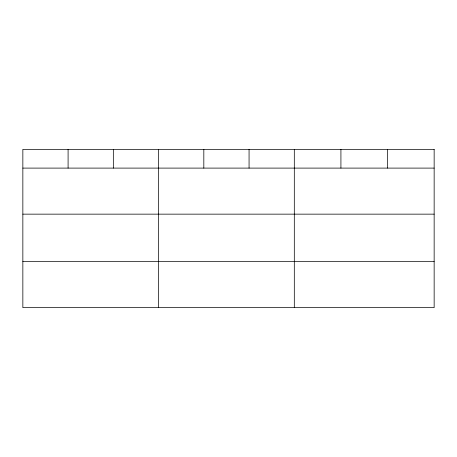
<?xml version="1.0" encoding="UTF-8"?>
<svg xmlns="http://www.w3.org/2000/svg" width="457" height="457" viewBox="0 0 457 457"><rect width="100%" height="100%" fill="white"/><g stroke="black" fill="none" stroke-linecap="round" stroke-linejoin="round"><path stroke-width="0.69" d="M22.85 168.102L434.15 168.102M22.85 214.15L434.15 214.15M22.85 261.598L434.15 261.598M387.536 149.353L387.536 168.102M340.922 149.353L340.922 168.102M294.308 149.353L294.308 307.647M249.065 149.353L249.065 168.102M203.822 149.353L203.822 168.102M158.579 149.353L158.579 307.647M113.336 149.353L113.336 168.102M68.093 149.353L68.093 168.102M434.15 149.353L22.85 149.353L22.85 307.647L434.15 307.647L434.15 149.353"/></g></svg>
